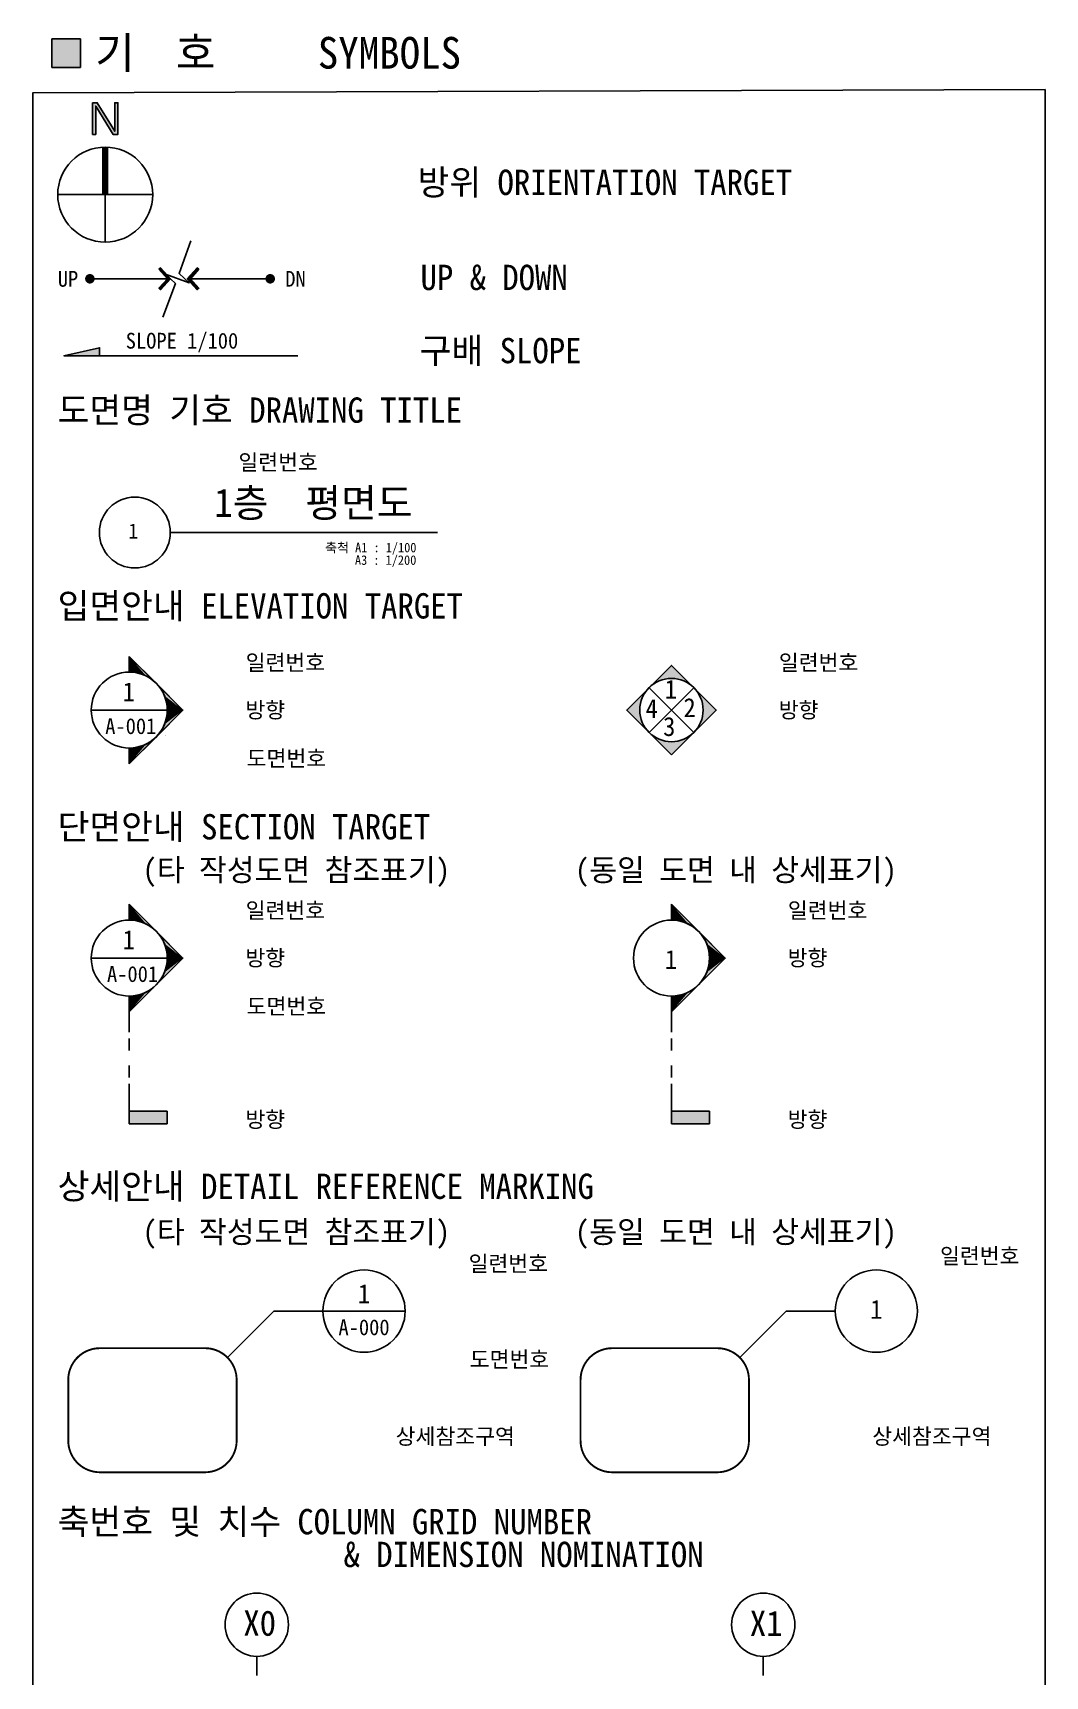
# Model space of a CAD drawing. Header units: millimetres. Extents: x -22107 to -18211, y 12029 to 14612.
# Drawn here: x -20285 to -19485, y 13311 to 14609 of the extents above; entities that cross this region are included whole.
import ezdxf
from ezdxf.enums import TextEntityAlignment as Align

# ---------------------------------------------------------------- set-up
doc = ezdxf.new("R2010")
doc.units = ezdxf.units.MM
doc.header["$LTSCALE"] = 5
doc.header["$MEASUREMENT"] = 0
doc.linetypes.add('DASHDOTX2', pattern=[2, 1, -0.5, 0, -0.5])
doc.layers.get('0').update_dxf_attribs({"linetype": 'CONTINUOUS'})
for name, color, linetype in [('A-AXIS-BUBL', 7, 'CONTINUOUS'), ('A-CUTL', 7, 'CONTINUOUS'), ('A-MKXS-LEAD', 7, 'CONTINUOUS'), ('A-MKXS-MAK1', 3, 'CONTINUOUS'), ('A-MKXS-MAK2', 3, 'DASHDOTX2'), ('A-MKXS-TEXT2', 7, 'CONTINUOUS'), ('A-XXXX-SYMB', 7, 'CONTINUOUS'), ('A-XXXX-TABL', 7, 'CONTINUOUS'), ('A-XXXX-TXT1', 3, 'CONTINUOUS'), ('A-XXXX-TXT2', 3, 'CONTINUOUS')]:
    doc.layers.add(name, color=color, linetype=linetype)
doc.styles.add('돋움체', font='')
doc.styles.get('돋움체').set_extended_font_data('DotumChe')

# ---------------------------------------------------------------- blocks, each defined once
blk = doc.blocks.new('ARROW2')
blk.add_lwpolyline([(0, 0.87), (0.74, 0), (0, -0.87), (0.15, -1), (1, 0), (0.15, 1)], close=True)
for points in [[(0, 0.87), (0.15, 1), (0.74, 0), (1, 0)], [(0.74, 0), (1, 0), (0, -0.87), (0.15, -1)]]:
    blk.add_solid(points)

msp = doc.modelspace()

# ---------------------------------------------------------------- hatches: boundary and pattern name
at = {"layer": 'A-MKXS-MAK1'}
h = msp.add_hatch(color=256, dxfattribs=at)
h.dxf.hatch_style = 1
h.paths.add_polyline_path([(-19762.7, 14091.7), (-19780.4, 14109.4), (-19798, 14091.7, -0.414214)])
h.paths.add_polyline_path([(-19762.7, 14056.4), (-19745, 14074.1), (-19762.7, 14091.7, -0.198912), (-19755.4, 14074.1, -0.198912)])
h.paths.add_polyline_path([(-19762.7, 14056.4, -0.414214), (-19798, 14056.4), (-19780.4, 14038.7)])
h.paths.add_polyline_path([(-19798, 14056.4, -0.198912), (-19805.4, 14074.1, -0.198912), (-19798, 14091.7), (-19815.7, 14074.1)])
for points in [[(-20178.6, 13757.2), (-20178.6, 13747.2), (-20208.6, 13747.2), (-20208.6, 13757.2)], [(-19750.4, 13757.2), (-19750.4, 13747.2), (-19780.4, 13747.2), (-19780.4, 13757.2)]]:
    msp.add_hatch(color=256, dxfattribs=at).paths.add_polyline_path(points)
at = {"layer": 'A-XXXX-SYMB'}
msp.add_hatch(color=256, dxfattribs=at).paths.add_polyline_path([(-20260.2, 14353.9), (-20232.1, 14353.9), (-20232.1, 14360.2)])
at = {"layer": 'A-XXXX-TXT2'}
msp.add_hatch(color=256, dxfattribs=at).paths.add_polyline_path([(-20237.6, 14553.7), (-20233.9, 14553.7), (-20220.1, 14531.2), (-20220.1, 14553.7), (-20217.6, 14553.7), (-20217.6, 14528.7), (-20221.4, 14528.7), (-20235.1, 14551.1), (-20235.1, 14528.7), (-20237.6, 14528.7)])

# ---------------------------------------------------------------- linework, layer by layer
at = {"layer": 'A-AXIS-BUBL', "ltscale": 0.2}
for p, q in [((-20107.9, 13326.7), (-20107.9, 13311.7)), ((-19707.9, 13326.7), (-19707.9, 13311.7))]:
    msp.add_line(p, q, dxfattribs=at)
for centre in [(-20107.9, 13351.7), (-19707.9, 13351.7)]:
    msp.add_circle(centre, 25, dxfattribs=at)
at = {"layer": 'A-CUTL'}
msp.add_lwpolyline([(-20182.2, 14384.5), (-20172.1, 14411), (-20179.9, 14418.3), (-20161.4, 14411.5), (-20169.2, 14418.9), (-20159.9, 14444.8)], dxfattribs=at)
at = {"layer": 'A-MKXS-LEAD', "color": 7}
msp.add_line((-20238.6, 14074.1), (-20178.6, 14074.1), dxfattribs=at)
at = {"layer": 'A-MKXS-LEAD'}
msp.add_line((-19750.4, 13747.2), (-19750.4, 13757.2), dxfattribs=at)
at = {"layer": 'A-MKXS-LEAD', "linetype": 'Continuous'}
for points in [[(-20186, 14243, 0, 3.75, 0), (-20178, 14251, 0, 0, 0), (-20159.2, 14269.8, 0, 0, 0), (-20159.2, 14269.8, 0, 0, 0), (-20127.9, 14269.8, 0, 0, 0)], [(-20180.1, 14094.2, 0, 3.75, 0), (-20172.2, 14102.2, 0, 0, 0), (-20162.8, 14111.6, 0, 0, 0), (-20162.8, 14111.6, 0, 0, 0), (-20127.9, 14111.6, 0, 0, 0)], [(-19759, 14094.2, 0, 3.75, 0), (-19751, 14102.2, 0, 0, 0), (-19741.6, 14111.6, 0, 0, 0), (-19741.6, 14111.6, 0, 0, 0), (-19706.7, 14111.6, 0, 0, 0)], [(-20180.1, 14053.9, 0, 3.75, 0), (-20172.2, 14045.9, 0, 0, 0), (-20162.8, 14036.5, 0, 0, 0), (-20162.8, 14036.5, 0, 0, 0), (-20127.9, 14036.5, 0, 0, 0)], [(-20180.1, 13898.4, 0, 3.75, 0), (-20172.2, 13906.4, 0, 0, 0), (-20162.8, 13915.8, 0, 0, 0), (-20162.8, 13915.8, 0, 0, 0), (-20127.9, 13915.8, 0, 0, 0)], [(-19751.9, 13898.4, 0, 3.75, 0), (-19743.9, 13906.4, 0, 0, 0), (-19734.5, 13915.8, 0, 0, 0), (-19734.5, 13915.8, 0, 0, 0), (-19699.7, 13915.8, 0, 0, 0)], [(-20180.1, 13858.1, 0, 3.75, 0), (-20172.2, 13850.1, 0, 0, 0), (-20162.8, 13840.7, 0, 0, 0), (-20162.8, 13840.7, 0, 0, 0), (-20127.9, 13840.7, 0, 0, 0)], [(-20173.7, 13750.7, 0, 3.75, 0), (-20162.4, 13750.7, 0, 0, 0), (-20127.9, 13750.7, 0, 0, 0)], [(-19745.4, 13750.7, 0, 3.75, 0), (-19734.2, 13750.7, 0, 0, 0), (-19699.7, 13750.7, 0, 0, 0)], [(-19599.5, 13625.5, 0, 3.75, 0), (-19591.6, 13633.4, 0, 0, 0), (-19582.2, 13642.8, 0, 0, 0), (-19582.2, 13642.8, 0, 0, 0), (-19569.8, 13642.8, 0, 0, 0)], [(-19992.2, 13619.5, 0, 3.75, 0), (-19984.3, 13627.5, 0, 0, 0), (-19974.9, 13636.9, 0, 0, 0), (-19974.9, 13636.9, 0, 0, 0), (-19947.8, 13636.9, 0, 0, 0)], [(-19992.2, 13579.2, 0, 3.75, 0), (-19984.3, 13571.2, 0, 0, 0), (-19974.9, 13561.8, 0, 0, 0), (-19974.9, 13561.8, 0, 0, 0), (-19947.8, 13561.8, 0, 0, 0)], [(-20120.8, 13500.4, 0, 3.75, 0), (-20109.5, 13500.4, 0, 0, 0), (-20003.4, 13500.4, 0, 0, 0), (-20003.4, 13500.4, 0, 0, 0)], [(-19716.2, 13500.4, 0, 3.75, 0), (-19704.9, 13500.4, 0, 0, 0), (-19627, 13500.4, 0, 0, 0), (-19627, 13500.4, 0, 0, 0)]]:
    msp.add_lwpolyline(points, format="xyseb", dxfattribs=at)
at = {"layer": 'A-MKXS-LEAD'}
for points in [[(-20162.5, 14074.1, 0, 3.75, 0), (-20151.2, 14074.1, 0, 0, 0), (-20127.9, 14074.1, 0, 0, 0)], [(-19741.3, 14074.1, 0, 3.75, 0), (-19730, 14074.1, 0, 0, 0), (-19706.7, 14074.1, 0, 0, 0)], [(-20162.5, 13878.2, 0, 3.75, 0), (-20151.2, 13878.2, 0, 0, 0), (-20127.9, 13878.2, 0, 0, 0)], [(-19734.2, 13878.2, 0, 3.75, 0), (-19723, 13878.2, 0, 0, 0), (-19699.7, 13878.2, 0, 0, 0)]]:
    msp.add_lwpolyline(points, format="xyseb", dxfattribs=at)
at = {"layer": 'A-MKXS-MAK1'}
for p, q in [((-20208.6, 14104.1), (-20208.6, 14116.5)), ((-20208.6, 14116.5), (-20166.2, 14074.1)), ((-19798, 14056.4), (-19762.7, 14091.7)), ((-19798, 14091.7), (-19762.7, 14056.4)), ((-20166.2, 14074.1), (-20208.6, 14031.6)), ((-20208.6, 13908.2), (-20208.6, 13920.7)), ((-20208.6, 13920.7), (-20166.2, 13878.2)), ((-20208.6, 13908.2), (-20208.6, 13920.7)), ((-19780.4, 13908.2), (-19780.4, 13920.7)), ((-19780.4, 13920.7), (-19737.9, 13878.2)), ((-19780.4, 13908.2), (-19780.4, 13920.7)), ((-20238.6, 13878.2), (-20178.6, 13878.2)), ((-20166.2, 13878.2), (-20208.6, 13835.8)), ((-19737.9, 13878.2), (-19780.4, 13835.8)), ((-20208.6, 13757.2), (-20178.6, 13757.2)), ((-20208.6, 13747.2), (-20178.6, 13747.2)), ((-20178.6, 13747.2), (-20178.6, 13757.2)), ((-19780.4, 13757.2), (-19750.4, 13757.2)), ((-19780.4, 13747.2), (-19750.4, 13747.2))]:
    msp.add_line(p, q, dxfattribs=at)
for points in [[(-20208.6, 14116.5), (-20187.4, 14095.3, 0.198912), (-20208.6, 14104.1)], [(-20208.6, 14031.6), (-20187.4, 14052.8, -0.198912), (-20208.6, 14044.1)], [(-20208.6, 13920.7), (-20187.4, 13899.5, 0.198912), (-20208.6, 13908.2)], [(-19780.4, 13920.7), (-19759.1, 13899.5, 0.198912), (-19780.4, 13908.2)], [(-20208.6, 13835.8), (-20187.4, 13857, -0.198912), (-20208.6, 13848.2)], [(-19780.4, 13835.8), (-19759.1, 13857, -0.198912), (-19780.4, 13848.2)]]:
    msp.add_lwpolyline(points, format="xyb", close=True, dxfattribs=at)
msp.add_lwpolyline([(-19780.4, 14038.7), (-19745, 14074.1), (-19780.4, 14109.4), (-19815.7, 14074.1)], close=True, dxfattribs=at)
for points in [[(-20187.4, 14052.8), (-20166.2, 14074.1), (-20187.4, 14095.3, -0.414214), (-20187.4, 14052.8, -2.414214)], [(-20187.4, 13857), (-20166.2, 13878.2), (-20187.4, 13899.5, -0.414214), (-20187.4, 13857, -2.414214)], [(-19759.1, 13857), (-19737.9, 13878.2), (-19759.1, 13899.5, -0.414214), (-19759.1, 13857, -2.414214)]]:
    msp.add_lwpolyline(points, format="xyb", dxfattribs=at)
for points in [[(-20208.6, 13819.8), (-20208.6, 13848.2)], [(-19780.4, 13819.8), (-19780.4, 13848.2)], [(-20208.6, 13805.2), (-20208.6, 13814.8)], [(-19780.4, 13805.2), (-19780.4, 13814.8)], [(-20208.6, 13783.8), (-20208.6, 13793.4)], [(-19780.4, 13783.8), (-19780.4, 13793.4)], [(-20208.6, 13778.8), (-20208.6, 13747.2)], [(-19780.4, 13778.8), (-19780.4, 13747.2)]]:
    msp.add_lwpolyline(points, dxfattribs=at)
for centre, radius in [((-20208.6, 14074.1), 30), ((-19780.4, 14074.1), 25), ((-20208.6, 13878.2), 30), ((-19780.4, 13878.2), 30)]:
    msp.add_circle(centre, radius, dxfattribs=at)
for points in [[(-20208.6, 14116.5), (-20208.6, 14104.1), (-20206.6, 14104)], [(-20208.6, 14116.5), (-20206.6, 14104), (-20204.7, 14103.8)], [(-20208.6, 14116.5), (-20204.7, 14103.8), (-20202.8, 14103.5)], [(-20208.6, 14116.5), (-20202.8, 14103.5), (-20200.8, 14103)], [(-20208.6, 14116.5), (-20200.8, 14103), (-20199, 14102.5)], [(-20208.6, 14116.5), (-20199, 14102.5), (-20197.1, 14101.8)], [(-20208.6, 14116.5), (-20197.1, 14101.8), (-20195.3, 14101)], [(-20208.6, 14116.5), (-20195.3, 14101), (-20193.6, 14100)], [(-20208.6, 14116.5), (-20193.6, 14100), (-20191.9, 14099)], [(-20208.6, 14116.5), (-20191.9, 14099), (-20190.3, 14097.9)], [(-20208.6, 14116.5), (-20190.3, 14097.9), (-20188.8, 14096.6)], [(-20208.6, 14116.5), (-20188.8, 14096.6), (-20187.4, 14095.3)], [(-20184.8, 14092.3), (-20187.4, 14095.3), (-20166.2, 14074.1)], [(-20182.6, 14089.1), (-20184.8, 14092.3), (-20166.2, 14074.1)], [(-20166.2, 14074.1), (-20180.9, 14085.5), (-20182.6, 14089.1)], [(-20166.2, 14074.1), (-20179.6, 14081.8), (-20180.9, 14085.5)], [(-20166.2, 14074.1), (-20178.9, 14078), (-20179.6, 14081.8)], [(-20166.2, 14074.1), (-20187.4, 14052.8), (-20184.8, 14055.8)], [(-20166.2, 14074.1), (-20184.8, 14055.8), (-20182.6, 14059.1)], [(-20166.2, 14074.1), (-20182.6, 14059.1), (-20180.9, 14062.6)], [(-20166.2, 14074.1), (-20180.9, 14062.6), (-20179.6, 14066.3)], [(-20166.2, 14074.1), (-20179.6, 14066.3), (-20178.9, 14070.1)], [(-20166.2, 14074.1), (-20178.6, 14074.1), (-20178.9, 14078)], [(-20166.2, 14074.1), (-20178.9, 14070.1), (-20178.6, 14074.1)], [(-20208.6, 14031.6), (-20188.8, 14051.5), (-20187.4, 14052.8)], [(-20208.6, 14031.6), (-20190.3, 14050.3), (-20188.8, 14051.5)], [(-20208.6, 14031.6), (-20191.9, 14049.1), (-20190.3, 14050.3)], [(-20208.6, 14031.6), (-20193.6, 14048.1), (-20191.9, 14049.1)], [(-20208.6, 14031.6), (-20195.3, 14047.1), (-20193.6, 14048.1)], [(-20208.6, 14031.6), (-20197.1, 14046.3), (-20195.3, 14047.1)], [(-20208.6, 14031.6), (-20199, 14045.6), (-20197.1, 14046.3)], [(-20208.6, 14031.6), (-20200.8, 14045.1), (-20199, 14045.6)], [(-20208.6, 14031.6), (-20202.8, 14044.6), (-20200.8, 14045.1)], [(-20208.6, 14031.6), (-20204.7, 14044.3), (-20202.8, 14044.6)], [(-20208.6, 14031.6), (-20206.6, 14044.1), (-20204.7, 14044.3)], [(-20208.6, 14031.6), (-20208.6, 14044.1), (-20206.6, 14044.1)], [(-20208.6, 13920.7), (-20208.6, 13908.2), (-20206.6, 13908.2)], [(-20208.6, 13920.7), (-20206.6, 13908.2), (-20204.7, 13908)], [(-20208.6, 13920.7), (-20204.7, 13908), (-20202.8, 13907.7)], [(-20208.6, 13920.7), (-20202.8, 13907.7), (-20200.8, 13907.2)], [(-20208.6, 13920.7), (-20200.8, 13907.2), (-20199, 13906.7)], [(-20208.6, 13920.7), (-20199, 13906.7), (-20197.1, 13906)], [(-20208.6, 13920.7), (-20197.1, 13906), (-20195.3, 13905.2)], [(-20208.6, 13920.7), (-20195.3, 13905.2), (-20193.6, 13904.2)], [(-20208.6, 13920.7), (-20193.6, 13904.2), (-20191.9, 13903.2)], [(-20208.6, 13920.7), (-20191.9, 13903.2), (-20190.3, 13902)], [(-20208.6, 13920.7), (-20190.3, 13902), (-20188.8, 13900.8)], [(-20208.6, 13920.7), (-20188.8, 13900.8), (-20187.4, 13899.5)], [(-19780.4, 13920.7), (-19780.4, 13908.2), (-19778.4, 13908.2)], [(-19780.4, 13920.7), (-19778.4, 13908.2), (-19776.4, 13908)], [(-19780.4, 13920.7), (-19776.4, 13908), (-19774.5, 13907.7)], [(-19780.4, 13920.7), (-19774.5, 13907.7), (-19772.6, 13907.2)], [(-19780.4, 13920.7), (-19772.6, 13907.2), (-19770.7, 13906.7)], [(-19780.4, 13920.7), (-19770.7, 13906.7), (-19768.9, 13906)], [(-19780.4, 13920.7), (-19768.9, 13906), (-19767.1, 13905.2)], [(-19780.4, 13920.7), (-19767.1, 13905.2), (-19765.4, 13904.2)], [(-19780.4, 13920.7), (-19765.4, 13904.2), (-19763.7, 13903.2)], [(-19780.4, 13920.7), (-19763.7, 13903.2), (-19762.1, 13902)], [(-19780.4, 13920.7), (-19762.1, 13902), (-19760.6, 13900.8)], [(-19780.4, 13920.7), (-19760.6, 13900.8), (-19759.1, 13899.5)], [(-20184.8, 13896.5), (-20187.4, 13899.5), (-20166.2, 13878.2)], [(-20182.6, 13893.2), (-20184.8, 13896.5), (-20166.2, 13878.2)], [(-20166.2, 13878.2), (-20180.9, 13889.7), (-20182.6, 13893.2)], [(-20166.2, 13878.2), (-20179.6, 13886), (-20180.9, 13889.7)], [(-19756.6, 13896.5), (-19759.1, 13899.5), (-19737.9, 13878.2)], [(-19754.4, 13893.2), (-19756.6, 13896.5), (-19737.9, 13878.2)], [(-19737.9, 13878.2), (-19752.6, 13889.7), (-19754.4, 13893.2)], [(-19737.9, 13878.2), (-19751.4, 13886), (-19752.6, 13889.7)], [(-20166.2, 13878.2), (-20187.4, 13857), (-20184.8, 13860)], [(-20166.2, 13878.2), (-20184.8, 13860), (-20182.6, 13863.2)], [(-20166.2, 13878.2), (-20182.6, 13863.2), (-20180.9, 13866.8)], [(-20166.2, 13878.2), (-20180.9, 13866.8), (-20179.6, 13870.5)], [(-20166.2, 13878.2), (-20178.9, 13882.2), (-20179.6, 13886)], [(-20166.2, 13878.2), (-20179.6, 13870.5), (-20178.9, 13874.3)], [(-20166.2, 13878.2), (-20178.6, 13878.2), (-20178.9, 13882.2)], [(-20166.2, 13878.2), (-20178.9, 13874.3), (-20178.6, 13878.2)], [(-19737.9, 13878.2), (-19759.1, 13857), (-19756.6, 13860)], [(-19737.9, 13878.2), (-19756.6, 13860), (-19754.4, 13863.2)], [(-19737.9, 13878.2), (-19754.4, 13863.2), (-19752.6, 13866.8)], [(-19737.9, 13878.2), (-19752.6, 13866.8), (-19751.4, 13870.5)], [(-19737.9, 13878.2), (-19750.6, 13882.2), (-19751.4, 13886)], [(-19737.9, 13878.2), (-19751.4, 13870.5), (-19750.6, 13874.3)], [(-19737.9, 13878.2), (-19750.4, 13878.2), (-19750.6, 13882.2)], [(-19737.9, 13878.2), (-19750.6, 13874.3), (-19750.4, 13878.2)], [(-20208.6, 13835.8), (-20188.8, 13855.7), (-20187.4, 13857)], [(-20208.6, 13835.8), (-20190.3, 13854.4), (-20188.8, 13855.7)], [(-20208.6, 13835.8), (-20191.9, 13853.3), (-20190.3, 13854.4)], [(-20208.6, 13835.8), (-20193.6, 13852.3), (-20191.9, 13853.3)], [(-20208.6, 13835.8), (-20195.3, 13851.3), (-20193.6, 13852.3)], [(-20208.6, 13835.8), (-20197.1, 13850.5), (-20195.3, 13851.3)], [(-20208.6, 13835.8), (-20199, 13849.8), (-20197.1, 13850.5)], [(-20208.6, 13835.8), (-20200.8, 13849.3), (-20199, 13849.8)], [(-20208.6, 13835.8), (-20202.8, 13848.8), (-20200.8, 13849.3)], [(-20208.6, 13835.8), (-20204.7, 13848.5), (-20202.8, 13848.8)], [(-20208.6, 13835.8), (-20206.6, 13848.3), (-20204.7, 13848.5)], [(-20208.6, 13835.8), (-20208.6, 13848.2), (-20206.6, 13848.3)], [(-19780.4, 13835.8), (-19760.6, 13855.7), (-19759.1, 13857)], [(-19780.4, 13835.8), (-19762.1, 13854.4), (-19760.6, 13855.7)], [(-19780.4, 13835.8), (-19763.7, 13853.3), (-19762.1, 13854.4)], [(-19780.4, 13835.8), (-19765.4, 13852.3), (-19763.7, 13853.3)], [(-19780.4, 13835.8), (-19767.1, 13851.3), (-19765.4, 13852.3)], [(-19780.4, 13835.8), (-19768.9, 13850.5), (-19767.1, 13851.3)], [(-19780.4, 13835.8), (-19770.7, 13849.8), (-19768.9, 13850.5)], [(-19780.4, 13835.8), (-19772.6, 13849.3), (-19770.7, 13849.8)], [(-19780.4, 13835.8), (-19774.5, 13848.8), (-19772.6, 13849.3)], [(-19780.4, 13835.8), (-19776.4, 13848.5), (-19774.5, 13848.8)], [(-19780.4, 13835.8), (-19778.4, 13848.3), (-19776.4, 13848.5)], [(-19780.4, 13835.8), (-19780.4, 13848.2), (-19778.4, 13848.3)]]:
    msp.add_solid(points, dxfattribs=at)
at = {"layer": 'A-MKXS-MAK2', "linetype": 'Continuous'}
for p, q in [((-20094.5, 13599.4), (-20131.1, 13562.8)), ((-20094.5, 13599.4), (-19990.7, 13599.4)), ((-19689.9, 13599.4), (-19726.5, 13562.8)), ((-19689.9, 13599.4), (-19651.1, 13599.4))]:
    msp.add_line(p, q, dxfattribs=at)
at = {"layer": 'A-MKXS-MAK2', "const_width": 1.5}
for points in [[(-20256.8, 13497.1), (-20256.8, 13545.1, -0.414214), (-20231.8, 13570.1), (-20148.8, 13570.1, -0.414214), (-20123.8, 13545.1), (-20123.8, 13497.1, -0.414214), (-20148.8, 13472.1), (-20231.8, 13472.1, -0.414214)], [(-19852.2, 13497.1), (-19852.2, 13545.1, -0.414214), (-19827.2, 13570.1), (-19744.2, 13570.1, -0.414214), (-19719.2, 13545.1), (-19719.2, 13497.1, -0.414214), (-19744.2, 13472.1), (-19827.2, 13472.1, -0.414214)]]:
    msp.add_lwpolyline(points, format="xyb", close=True, dxfattribs=at)
at = {"layer": 'A-MKXS-MAK2', "linetype": 'Continuous'}
for centre in [(-20023.2, 13599.4), (-19618.6, 13599.4)]:
    msp.add_circle(centre, 32.5, dxfattribs=at)
at = {"layer": 'A-XXXX-SYMB'}
for p, q in [((-20265.1, 14481.2), (-20190.1, 14481.2)), ((-20227.6, 14481.2), (-20227.6, 14443.7)), ((-20239.7, 14414.7), (-20178.3, 14414.7)), ((-20097.3, 14414.7), (-20161.1, 14414.7)), ((-20176.2, 14214.3), (-19965.3, 14214.3))]:
    msp.add_line(p, q, dxfattribs=at)
msp.add_lwpolyline([(-20269.7, 14581.6), (-20247.2, 14581.6), (-20247.2, 14604.1), (-20269.7, 14604.1)], close=True, dxfattribs=at)
at = {"layer": 'A-XXXX-SYMB', "const_width": 5}
msp.add_lwpolyline([(-20227.6, 14481.2), (-20227.6, 14518.7)], dxfattribs=at)
at = {"layer": 'A-XXXX-SYMB', "const_width": 3.75}
for points in [[(-20237.8, 14414.7, 1), (-20241.6, 14414.7, 1)], [(-20099.2, 14414.7, -1), (-20095.4, 14414.7, -1)]]:
    msp.add_lwpolyline(points, format="xyb", close=True, dxfattribs=at)
at = {"layer": 'A-XXXX-SYMB'}
msp.add_lwpolyline([(-20075.6, 14353.9), (-20260.2, 14353.9), (-20232.1, 14360.2), (-20232.1, 14353.9)], dxfattribs=at)
for centre, radius in [((-20227.6, 14481.2), 37.5), ((-20204.2, 14214.3), 28)]:
    msp.add_circle(centre, radius, dxfattribs=at)
msp.add_solid([(-20269.7, 14581.6), (-20247.2, 14581.6), (-20269.7, 14604.1), (-20247.2, 14604.1)], dxfattribs=at)
at = {"layer": 'A-XXXX-TABL'}
msp.add_lwpolyline([(-20284.7, 12037.2), (-20284.7, 14561.6), (-19485.3, 14564.2), (-19485.3, 12039.8)], close=True, dxfattribs=at)
at = {"layer": 'A-XXXX-TXT2'}
msp.add_lwpolyline([(-20237.6, 14553.7), (-20233.9, 14553.7), (-20220.1, 14531.2), (-20220.1, 14553.7), (-20217.6, 14553.7), (-20217.6, 14528.7), (-20221.4, 14528.7), (-20235.1, 14551.1), (-20235.1, 14528.7), (-20237.6, 14528.7)], close=True, dxfattribs=at)

# ---------------------------------------------------------------- block references
at = {"layer": 'A-XXXX-SYMB', "yscale": -8.616031888173893, "rotation": 180}
for p, xscale, zscale in [((-20185.2, 14414.7), -9.150208769831806, 9.150208768930469), ((-20153.6, 14414.7), 9.150208769831806, 9.150208769831806)]:
    msp.add_blockref('ARROW2', p, dxfattribs=dict(at, xscale=xscale, zscale=zscale))

# ---------------------------------------------------------------- texts
at = {"layer": 'A-MKXS-TEXT2', "style": '돋움체'}
for s, height, p in [('1', 15, (-20209, 14088.5)), ('A-001', 12.5, (-20207.4, 14061.3)), ('1', 15, (-20209, 13892.7)), ('1', 15, (-19780.8, 13877.1)), ('A-001', 12.5, (-20206, 13865.5)), ('1', 15, (-20023.2, 13613.1)), ('1', 15, (-19618.6, 13600.8)), ('A-000', 12.5, (-20023.2, 13586.5))]:
    msp.add_text(s, height=height, dxfattribs=at).set_placement(p, align=Align.MIDDLE)
for s, p in [('1', (-19785.7, 14083)), ('4', (-19800.9, 14067.7)), ('2', (-19770.9, 14068.5)), ('3', (-19787, 14053.6))]:
    msp.add_text(s, height=15, dxfattribs=at).set_placement(p)
at = {"layer": 'A-XXXX-TXT1', "style": '돋움체'}
msp.add_text('1층  평면도', height=22.5, dxfattribs=at).set_placement((-20063.2, 14226.5), align=Align.CENTER)
msp.add_text('1', height=12, dxfattribs=at).set_placement((-20209.3, 14209.5))
for s, p in [('축척 A1 : 1/100', (-19981.8, 14198.7)), ('A3 : 1/200', (-19981.9, 14188.8))]:
    msp.add_text(s, height=7.5, dxfattribs=at).set_placement(p, align=Align.RIGHT)
at = {"layer": 'A-XXXX-TXT2', "style": '돋움체'}
for s, height, p in [('기  호     SYMBOLS', 25, (-20235.5, 14580.7)), ('방위 ORIENTATION TARGET', 20, (-19980.9, 14480.9)), ('UP & DOWN', 20, (-19978.6, 14405.8)), ('구배 SLOPE', 20, (-19979.2, 14348)), ('도면명 기호 DRAWING TITLE', 20, (-20265.2, 14301)), ('입면안내 ELEVATION TARGET', 20, (-20265.2, 14146.4)), ('단면안내 SECTION TARGET', 20, (-20265.2, 13971.9)), ('상세안내 DETAIL REFERENCE MARKING', 20, (-20265.2, 13688)), ('축번호 및 치수 COLUMN GRID NUMBER', 20, (-20265.2, 13423.1)), ('& DIMENSION NOMINATION', 20, (-20039.4, 13397.2))]:
    msp.add_text(s, height=height, dxfattribs=at).set_placement(p)
for s, p in [('UP', (-20257, 14414.7)), ('DN', (-20077.3, 14414.7))]:
    msp.add_text(s, height=12.5, dxfattribs=at).set_placement(p, align=Align.MIDDLE_CENTER)
msp.add_text('SLOPE 1/100', height=12.5, dxfattribs=at).set_placement((-20211.4, 14365.8), align=Align.MIDDLE_LEFT)
at = {"layer": 'A-XXXX-TXT2', "color": 4, "style": '돋움체'}
msp.add_text('일련번호', height=12.5, dxfattribs=at).set_placement((-20122.4, 14269.8), align=Align.MIDDLE_LEFT)
for s, p in [('일련번호', (-20116.7, 14105.4)), ('일련번호', (-19695.6, 14105.4)), ('방향', (-20116.8, 14067.9)), ('방향', (-19695.6, 14067.9)), ('도면번호', (-20115.9, 14029.7)), ('일련번호', (-20116.7, 13909.6)), ('일련번호', (-19688.5, 13909.6)), ('방향', (-20116.8, 13872.1)), ('방향', (-19688.6, 13872.1)), ('도면번호', (-20115.9, 13833.9)), ('방향', (-20116.8, 13744.5)), ('방향', (-19688.6, 13744.5)), ('일련번호', (-19940.6, 13630.7)), ('일련번호', (-19568.3, 13636.7)), ('도면번호', (-19939.7, 13555)), ('상세참조구역 ', (-19998.2, 13494.2)), ('상세참조구역 ', (-19621.8, 13494.2))]:
    msp.add_text(s, height=12.5, dxfattribs=at).set_placement(p)
at = {"layer": 'A-XXXX-TXT2', "style": '돋움체'}
for s, p in [('(타 작성도면 참조표기)', (-20198.1, 13933.8)), ('(동일 도면 내 상세표기)', (-19856.6, 13933.8)), ('(타 작성도면 참조표기)', (-20198.1, 13648)), ('(동일 도면 내 상세표기)', (-19856.6, 13648))]:
    msp.add_text(s, height=17.5, dxfattribs=at).set_placement(p, align=Align.BOTTOM_LEFT)
at = {"layer": 'A-XXXX-TXT2', "ltscale": 0.2, "style": '돋움체'}
for s, p in [('X0', (-20105.6, 13352.8)), ('X1', (-19705.6, 13352.8))]:
    msp.add_text(s, height=20, dxfattribs=at).set_placement(p, align=Align.MIDDLE)

doc.saveas('drawing.dxf')
